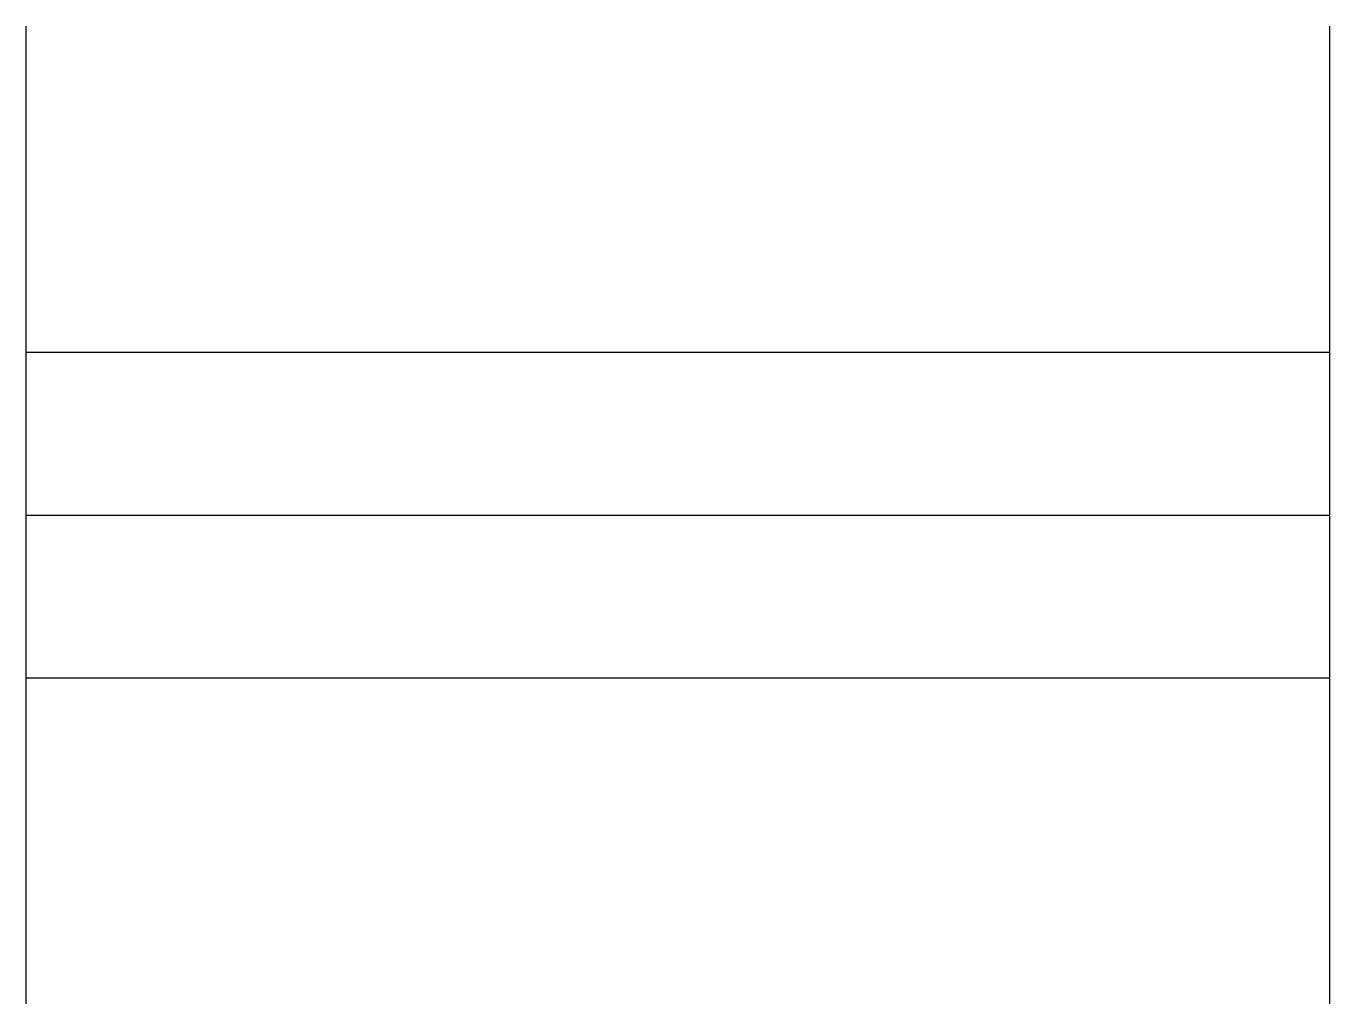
# Model space of a CAD drawing. Extents: x -1 to 1, y -0.75 to 0.75.
import ezdxf

# ---------------------------------------------------------------- set-up
doc = ezdxf.new("R2010")
doc.units = 0
doc.header["$LTSCALE"] = 0.01
doc.header["$MEASUREMENT"] = 0
doc.layers.get('0').update_dxf_attribs({"lineweight": 20})

msp = doc.modelspace()

# ---------------------------------------------------------------- linework, layer by layer
at = {"color": 0, "linetype": 'ByBlock', "lineweight": -2}
for points in [[(-1, -0.75), (-1, 0.75)], [(1, -0.75), (1, 0.75)], [(-1, 0.25), (1, 0.25)], [(-1, 0), (1, 0)], [(-1, -0.25), (1, -0.25)]]:
    msp.add_lwpolyline(points, dxfattribs=at)

doc.saveas('drawing.dxf')
